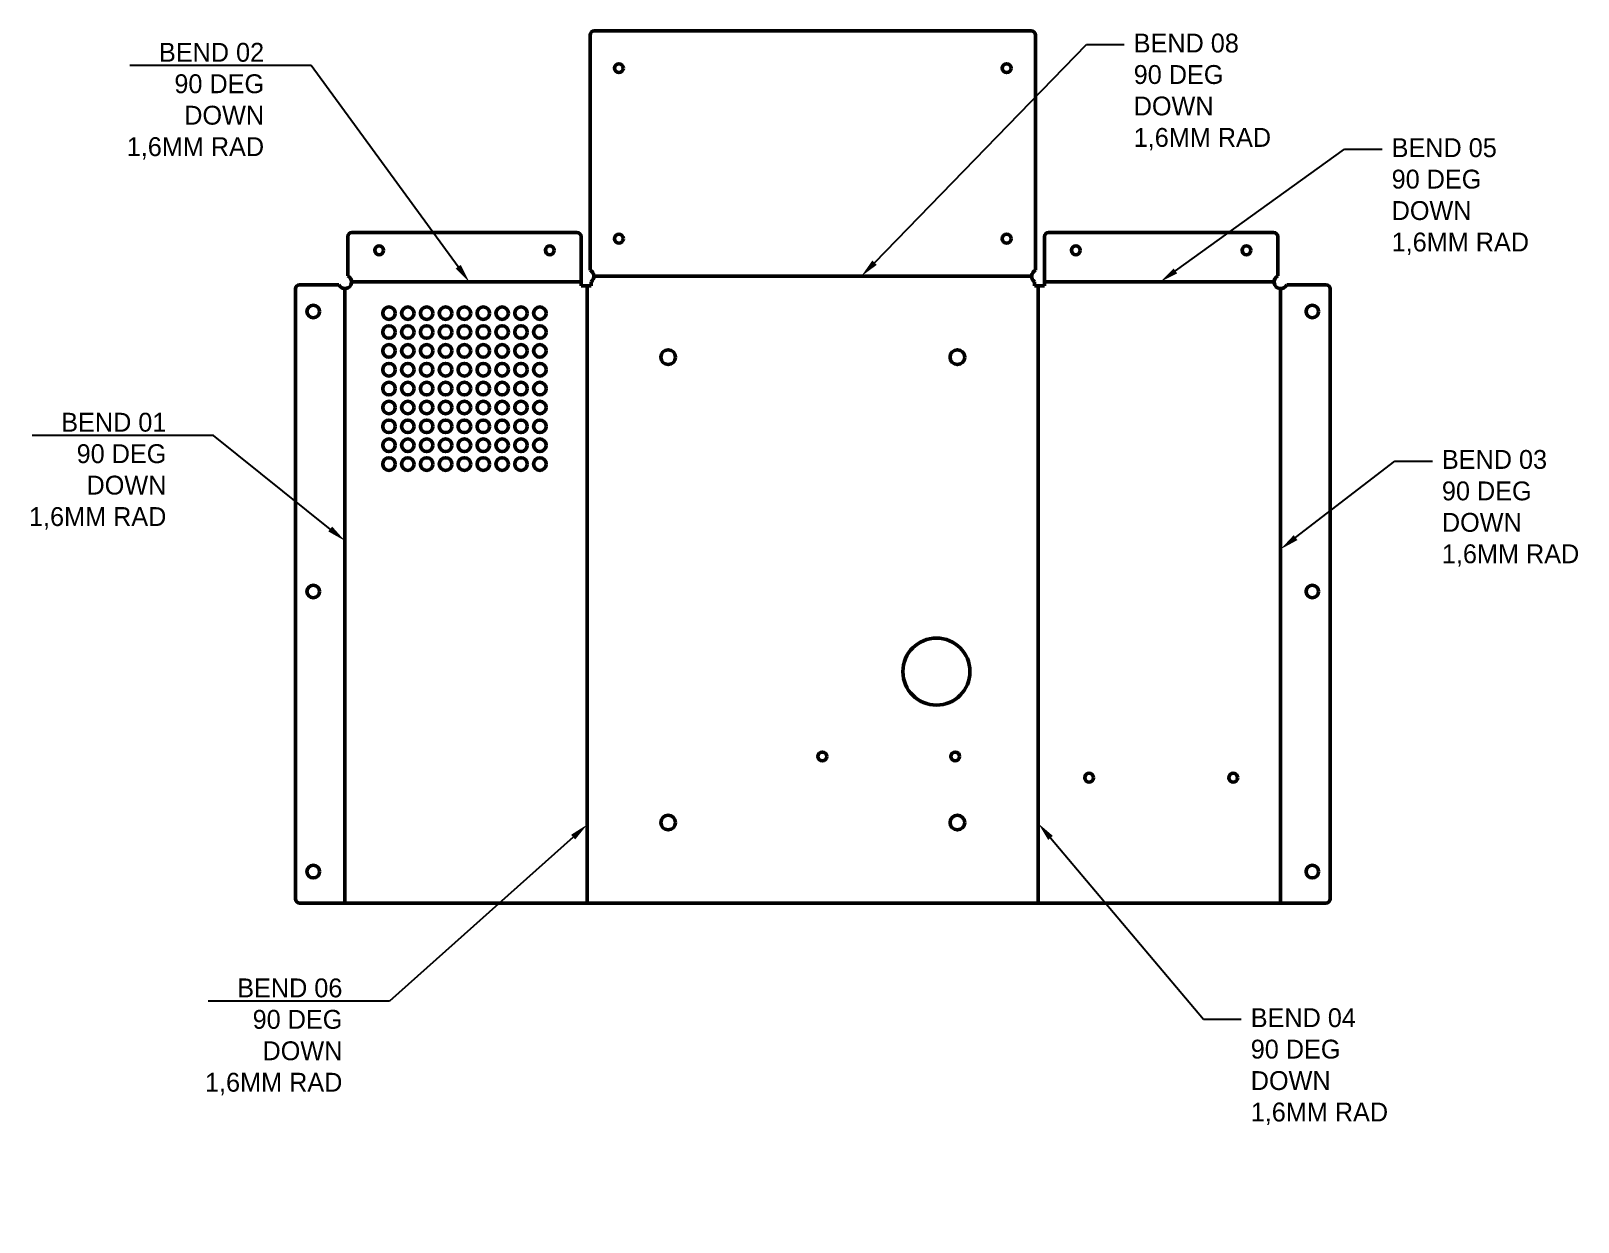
# Model space of a CAD drawing. Header units: millimetres. Extents: x -482 to 256, y -447 to 122.
import ezdxf
from ezdxf import colors
from ezdxf.entities.mleader import LeaderData, LeaderLine
from ezdxf.math import Vec2, Vec3

# ---------------------------------------------------------------- set-up
doc = ezdxf.new("R2010")
doc.units = ezdxf.units.MM
for name, color, linetype, lineweight in [('IV_BEND_DOWN', 7, 'Continuous', 50), ('IV_INTERIOR_PROFILES', 7, 'Continuous', 50), ('IV_OUTER_PROFILE', 7, 'Continuous', 50)]:
    doc.layers.add(name, color=color, linetype=linetype, lineweight=lineweight)

msp = doc.modelspace()

# ---------------------------------------------------------------- linework, layer by layer
at = {"layer": 'IV_BEND_DOWN'}
for p, q in [((-219.93, 1.81), (-329.45, 1.81)), ((-5.01, 4.54), (-213.83, 4.54)), ((110.61, 1.81), (1.1, 1.81)), ((-332.65, -1.39), (-332.65, -294.47)), ((-217.03, 0), (-217.03, -294.47)), ((-1.81, -294.47), (-1.81, 0)), ((113.81, -294.47), (113.81, -1.39))]:
    msp.add_line(p, q, dxfattribs=at)
at = {"layer": 'IV_INTERIOR_PROFILES'}
for centre, radius in [((-201.92, 103.82), 2.1), ((-16.92, 103.82), 2.1), ((-201.92, 22.45), 2.1), ((-16.92, 22.45), 2.1), ((-316.31, 16.92), 2.1), ((-234.93, 16.92), 2.1), ((16.1, 16.92), 2.1), ((97.47, 16.92), 2.1), ((-347.76, -12.27), 3), ((-311.64, -13.07), 3), ((-302.64, -13.07), 3), ((-293.64, -13.07), 3), ((-284.64, -13.07), 3), ((-275.64, -13.07), 3), ((-266.64, -13.07), 3), ((-257.64, -13.07), 3), ((-248.64, -13.07), 3), ((-239.64, -13.07), 3), ((128.92, -12.27), 3), ((-311.64, -22.07), 3), ((-302.64, -22.07), 3), ((-293.64, -22.07), 3), ((-284.64, -22.07), 3), ((-275.64, -22.07), 3), ((-266.64, -22.07), 3), ((-257.64, -22.07), 3), ((-248.64, -22.07), 3), ((-239.64, -22.07), 3), ((-311.64, -31.07), 3), ((-302.64, -31.07), 3), ((-293.64, -31.07), 3), ((-284.64, -31.07), 3), ((-275.64, -31.07), 3), ((-266.64, -31.07), 3), ((-257.64, -31.07), 3), ((-248.64, -31.07), 3), ((-239.64, -31.07), 3), ((-178.42, -34.07), 3.5), ((-40.42, -34.07), 3.5), ((-311.64, -40.07), 3), ((-302.64, -40.07), 3), ((-293.64, -40.07), 3), ((-284.64, -40.07), 3), ((-275.64, -40.07), 3), ((-266.64, -40.07), 3), ((-257.64, -40.07), 3), ((-248.64, -40.07), 3), ((-239.64, -40.07), 3), ((-311.64, -49.07), 3), ((-302.64, -49.07), 3), ((-293.64, -49.07), 3), ((-284.64, -49.07), 3), ((-275.64, -49.07), 3), ((-266.64, -49.07), 3), ((-257.64, -49.07), 3), ((-248.64, -49.07), 3), ((-239.64, -49.07), 3), ((-311.64, -58.07), 3), ((-302.64, -58.07), 3), ((-293.64, -58.07), 3), ((-284.64, -58.07), 3), ((-275.64, -58.07), 3), ((-266.64, -58.07), 3), ((-257.64, -58.07), 3), ((-248.64, -58.07), 3), ((-239.64, -58.07), 3), ((-311.64, -67.07), 3), ((-302.64, -67.07), 3), ((-293.64, -67.07), 3), ((-284.64, -67.07), 3), ((-275.64, -67.07), 3), ((-266.64, -67.07), 3), ((-257.64, -67.07), 3), ((-248.64, -67.07), 3), ((-239.64, -67.07), 3), ((-311.64, -76.07), 3), ((-302.64, -76.07), 3), ((-293.64, -76.07), 3), ((-284.64, -76.07), 3), ((-275.64, -76.07), 3), ((-266.64, -76.07), 3), ((-257.64, -76.07), 3), ((-248.64, -76.07), 3), ((-239.64, -76.07), 3), ((-311.64, -85.07), 3), ((-302.64, -85.07), 3), ((-293.64, -85.07), 3), ((-284.64, -85.07), 3), ((-275.64, -85.07), 3), ((-266.64, -85.07), 3), ((-257.64, -85.07), 3), ((-248.64, -85.07), 3), ((-239.64, -85.07), 3), ((-347.76, -145.87), 3), ((128.92, -145.87), 3), ((-50.42, -184.07), 16), ((-104.87, -224.53), 2.1), ((-41.46, -224.53), 2.1), ((22.4, -234.69), 2.1), ((91.2, -234.69), 2.1), ((-178.42, -256.07), 3.5), ((-40.42, -256.07), 3.5), ((-347.76, -279.47), 3), ((128.92, -279.47), 3)]:
    msp.add_circle(centre, radius, dxfattribs=at)
at = {"layer": 'IV_OUTER_PROFILE'}
for p, q in [((-215.69, 7.45), (-215.69, 119.55)), ((-213.69, 121.55), (-5.15, 121.55)), ((-3.15, 119.55), (-3.15, 7.45)), ((-331.31, 4.72), (-331.31, 23.42)), ((-329.31, 25.42), (-221.93, 25.42)), ((-219.93, 23.42), (-219.93, 0)), ((1.1, 0), (1.1, 23.42)), ((3.1, 25.42), (110.47, 25.42)), ((112.47, 23.42), (112.47, 4.72)), ((-354.26, 0.47), (-335.55, 0.47)), ((-215.22, 1.9), (-215.22, 0)), ((-3.62, 0), (-3.62, 1.9)), ((0, 0), (-3.62, 0)), ((1.1, 0), (0, 0)), ((116.72, 0.47), (135.42, 0.47)), ((-356.26, -292.47), (-356.26, -1.53)), ((-218.84, 0), (-219.93, 0)), ((-215.22, 0), (-218.84, 0)), ((137.42, -1.53), (137.42, -292.47)), ((135.42, -294.47), (-354.26, -294.47))]:
    msp.add_line(p, q, dxfattribs=at)
for centre, radius, start, end in [((-213.69, 119.55), 2, 90, 180), ((-5.15, 119.55), 2, 0, 90), ((-329.31, 23.42), 2, 90, 180), ((-221.93, 23.42), 2, 0, 90), ((3.1, 23.42), 2, 90, 180), ((110.47, 23.42), 2, 0, 90), ((-217.03, 4.54), 3.2, 304.43609, 65.226), ((-1.81, 4.54), 3.2, 114.774, 235.56391), ((-354.26, -1.53), 2, 90, 180), ((-332.65, 1.81), 3.2, 204.774, 65.226), ((113.81, 1.81), 3.2, 114.774, 335.226), ((135.42, -1.53), 2, 0, 90), ((-354.26, -292.47), 2, 180, 270), ((135.42, -292.47), 2, 270, 0)]:
    msp.add_arc(centre, radius, start, end, dxfattribs=at)

# ---------------------------------------------------------------- leaders
ml = msp.add_multileader_mtext('Standard')
ml.set_content('BEND 08\\P90 DEG\\PDOWN\\P1,6MM RAD', color=256)
ml.set_leader_properties()
ml.build(insert=Vec2(0, 0))
ml.multileader.update_dxf_attribs({"text_right_attachment_type": 6, "dogleg_length": 0.36, "arrow_head_size": 9, "scale": 50})
ctx = ml.context
ctx.base_point, ctx.scale, ctx.char_height, ctx.arrow_head_size, ctx.landing_gap_size, ctx.plane_origin = Vec3(39.2, 115.02), 50, 9, 9, 4.5, Vec3(315.28, 307.65)
ctx.right_attachment = 6
notes = []
notes.append((ctx, [(0, (1, 1, 0), (21.2, 115.02), (1, 0), 18, [(0, [(-86.25, 4.54)], 0, [])])]))
ctx.mtext.insert, ctx.mtext.flow_direction = Vec3(43.7, 120.27), 5
ml = msp.add_multileader_mtext('Standard')
ml.set_content('BEND 02\\P90 DEG\\PDOWN \\P1,6MM RAD', color=256)
ml.set_leader_properties()
ml.build(insert=Vec2(0, 0))
ml.multileader.update_dxf_attribs({"text_right_attachment_type": 6, "dogleg_length": 0.36, "arrow_head_size": 9, "scale": 50})
ctx = ml.context
ctx.base_point, ctx.scale, ctx.char_height, ctx.arrow_head_size, ctx.landing_gap_size, ctx.plane_origin = Vec3(-446.22, 110.62), 50, 9, 9, 4.5, Vec3(-137.69, 393.13)
ctx.right_attachment, ctx.text_align_type = 6, 2
notes.append((ctx, [(1, (1, 1, 0), (-348.72, 105.07), (-1, 0), 18, [(0, [(-273.31, 1.81)], 0, [])])]))
ctx.mtext.insert, ctx.mtext.alignment, ctx.mtext.flow_direction = Vec3(-371.22, 115.87), 3, 5
ml = msp.add_multileader_mtext('Standard')
ml.set_content('BEND 05\\P90 DEG\\PDOWN \\P1,6MM RAD', color=256)
ml.set_leader_properties()
ml.build(insert=Vec2(0, 0))
ml.multileader.update_dxf_attribs({"text_right_attachment_type": 6, "dogleg_length": 0.36, "arrow_head_size": 9, "scale": 50})
ctx = ml.context
ctx.base_point, ctx.scale, ctx.char_height, ctx.arrow_head_size, ctx.landing_gap_size, ctx.plane_origin = Vec3(162.27, 65.12), 50, 9, 9, 4.5, Vec3(612.66, 357.8)
ctx.right_attachment = 6
notes.append((ctx, [(0, (1, 1, 0), (144.27, 65.12), (1, 0), 18, [(0, [(56.3, 1.81)], 0, [])])]))
ctx.mtext.insert, ctx.mtext.flow_direction = Vec3(166.77, 70.37), 5
ml = msp.add_multileader_mtext('Standard')
ml.set_content('BEND 01\\P90 DEG\\PDOWN \\P1,6MM RAD', color=256)
ml.set_leader_properties()
ml.build(insert=Vec2(0, 0))
ml.multileader.update_dxf_attribs({"text_right_attachment_type": 6, "dogleg_length": 0.36, "arrow_head_size": 9, "scale": 50})
ctx = ml.context
ctx.base_point, ctx.scale, ctx.char_height, ctx.arrow_head_size, ctx.landing_gap_size, ctx.plane_origin = Vec3(-492.85, -65.85), 50, 9, 9, 4.5, Vec3(-233.89, 109.53)
ctx.right_attachment, ctx.text_align_type = 6, 2
notes.append((ctx, [(1, (1, 1, 0), (-395.35, -71.4), (-1, 0), 18, [(0, [(-332.65, -121.68)], 0, [])])]))
ctx.mtext.insert, ctx.mtext.alignment, ctx.mtext.flow_direction = Vec3(-417.85, -60.6), 3, 5
ml = msp.add_multileader_mtext('Standard')
ml.set_content('BEND 03\\P90 DEG\\PDOWN \\P1,6MM RAD', color=256)
ml.set_leader_properties()
ml.build(insert=Vec2(0, 0))
ml.multileader.update_dxf_attribs({"text_right_attachment_type": 6, "dogleg_length": 0.36, "arrow_head_size": 9, "scale": 50})
ctx = ml.context
ctx.base_point, ctx.scale, ctx.char_height, ctx.arrow_head_size, ctx.landing_gap_size, ctx.plane_origin = Vec3(186.25, -83.61), 50, 9, 9, 4.5, Vec3(515.34, 277.15)
ctx.right_attachment = 6
notes.append((ctx, [(0, (1, 1, 0), (168.25, -83.61), (1, 0), 18, [(0, [(113.81, -125.65)], 0, [])])]))
ctx.mtext.insert, ctx.mtext.flow_direction = Vec3(190.75, -78.36), 5
ml = msp.add_multileader_mtext('Standard')
ml.set_content('BEND 06\\P90 DEG\\PDOWN \\P1,6MM RAD', color=256)
ml.set_leader_properties()
ml.build(insert=Vec2(0, 0))
ml.multileader.update_dxf_attribs({"text_right_attachment_type": 6, "dogleg_length": 0.36, "arrow_head_size": 9, "scale": 50})
ctx = ml.context
ctx.base_point, ctx.scale, ctx.char_height, ctx.arrow_head_size, ctx.landing_gap_size, ctx.plane_origin = Vec3(-408.88, -335.7), 50, 9, 9, 4.5, Vec3(-131.91, -160.32)
ctx.right_attachment, ctx.text_align_type = 6, 2
notes.append((ctx, [(1, (1, 1, 0), (-311.38, -341.25), (-1, 0), 18, [(0, [(-217.03, -257.02)], 0, [])])]))
ctx.mtext.insert, ctx.mtext.alignment, ctx.mtext.flow_direction = Vec3(-333.88, -330.45), 3, 5
ml = msp.add_multileader_mtext('Standard')
ml.set_content('BEND 04\\P90 DEG\\PDOWN\\P1,6MM RAD', color=256)
ml.set_leader_properties()
ml.build(insert=Vec2(0, 0))
ml.multileader.update_dxf_attribs({"text_right_attachment_type": 6, "dogleg_length": 0.36, "arrow_head_size": 9, "scale": 50})
ctx = ml.context
ctx.base_point, ctx.scale, ctx.char_height, ctx.arrow_head_size, ctx.landing_gap_size, ctx.plane_origin = Vec3(95.04, -349.91), 50, 9, 9, 4.5, Vec3(399.72, 86.94)
ctx.right_attachment = 6
notes.append((ctx, [(0, (1, 1, 0), (77.04, -349.91), (1, 0), 18, [(0, [(-1.81, -256.51)], 0, [])])]))
ctx.mtext.insert, ctx.mtext.flow_direction = Vec3(99.54, -344.66), 5
for ctx, leaders in notes:
    for number, flags, end, landing, length, lines in leaders:
        leader = LeaderData()
        leader.index, (leader.has_last_leader_line, leader.has_dogleg_vector, leader.attachment_direction) = number, flags
        leader.last_leader_point, leader.dogleg_vector, leader.dogleg_length = Vec3(end), Vec3(landing), length
        for number, points, colour, breaks in lines:
            line = LeaderLine()
            line.index, line.vertices, line.color, line.breaks = number, Vec3.list(points), colors.encode_raw_color(colour), breaks
            leader.lines.append(line)
        ctx.leaders.append(leader)

doc.saveas('drawing.dxf')
